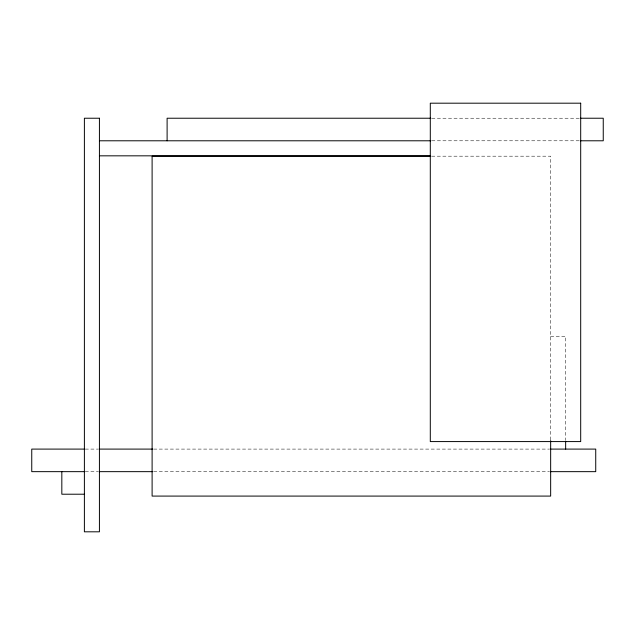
<?xml version="1.0" encoding="UTF-8"?>
<svg xmlns="http://www.w3.org/2000/svg" width="635" height="635" viewBox="0 0 635 635"><rect width="100%" height="100%" fill="white"/><g stroke="black" fill="none" stroke-linecap="round" stroke-linejoin="round"><path stroke-width="0.48" stroke-dasharray="3.17 2.38" d="M431.768 118.229L579.461 118.229M431.768 140.787L579.461 140.787M431.689 156.186L550.656 156.186L550.608 440.19M550.608 336.296L565.65 336.296L565.65 440.19M85.273 449.096L98.155 449.096M153.662 449.096L549.148 449.096M85.273 471.654L98.155 471.654M153.662 471.654L549.148 471.654"/><path stroke-width="0.95" d="M430.776 118.229L167.108 118.229L167.108 140.787M580.453 118.229L603.25 118.229L603.25 140.787L580.453 140.787M99.425 140.787L430.776 140.787M99.425 155.829L430.3 155.829M430.697 156.186L152.106 156.186L152.106 496.086L550.656 496.086L550.656 440.587M84.28 449.096L31.75 449.096L31.75 471.654L84.391 471.654M99.147 449.096L152.67 449.096M550.132 449.096L595.733 449.096L595.733 471.654L550.132 471.654M99.147 471.654L152.67 471.654M84.391 494.213L61.825 494.213L61.825 471.654M565.65 441.182L565.65 449.096M580.692 103.188L430.3 103.188L430.3 441.579L580.692 441.579L580.692 103.188M99.425 118.229L84.391 118.229L84.391 531.812L99.425 531.812L99.425 118.229"/></g></svg>
